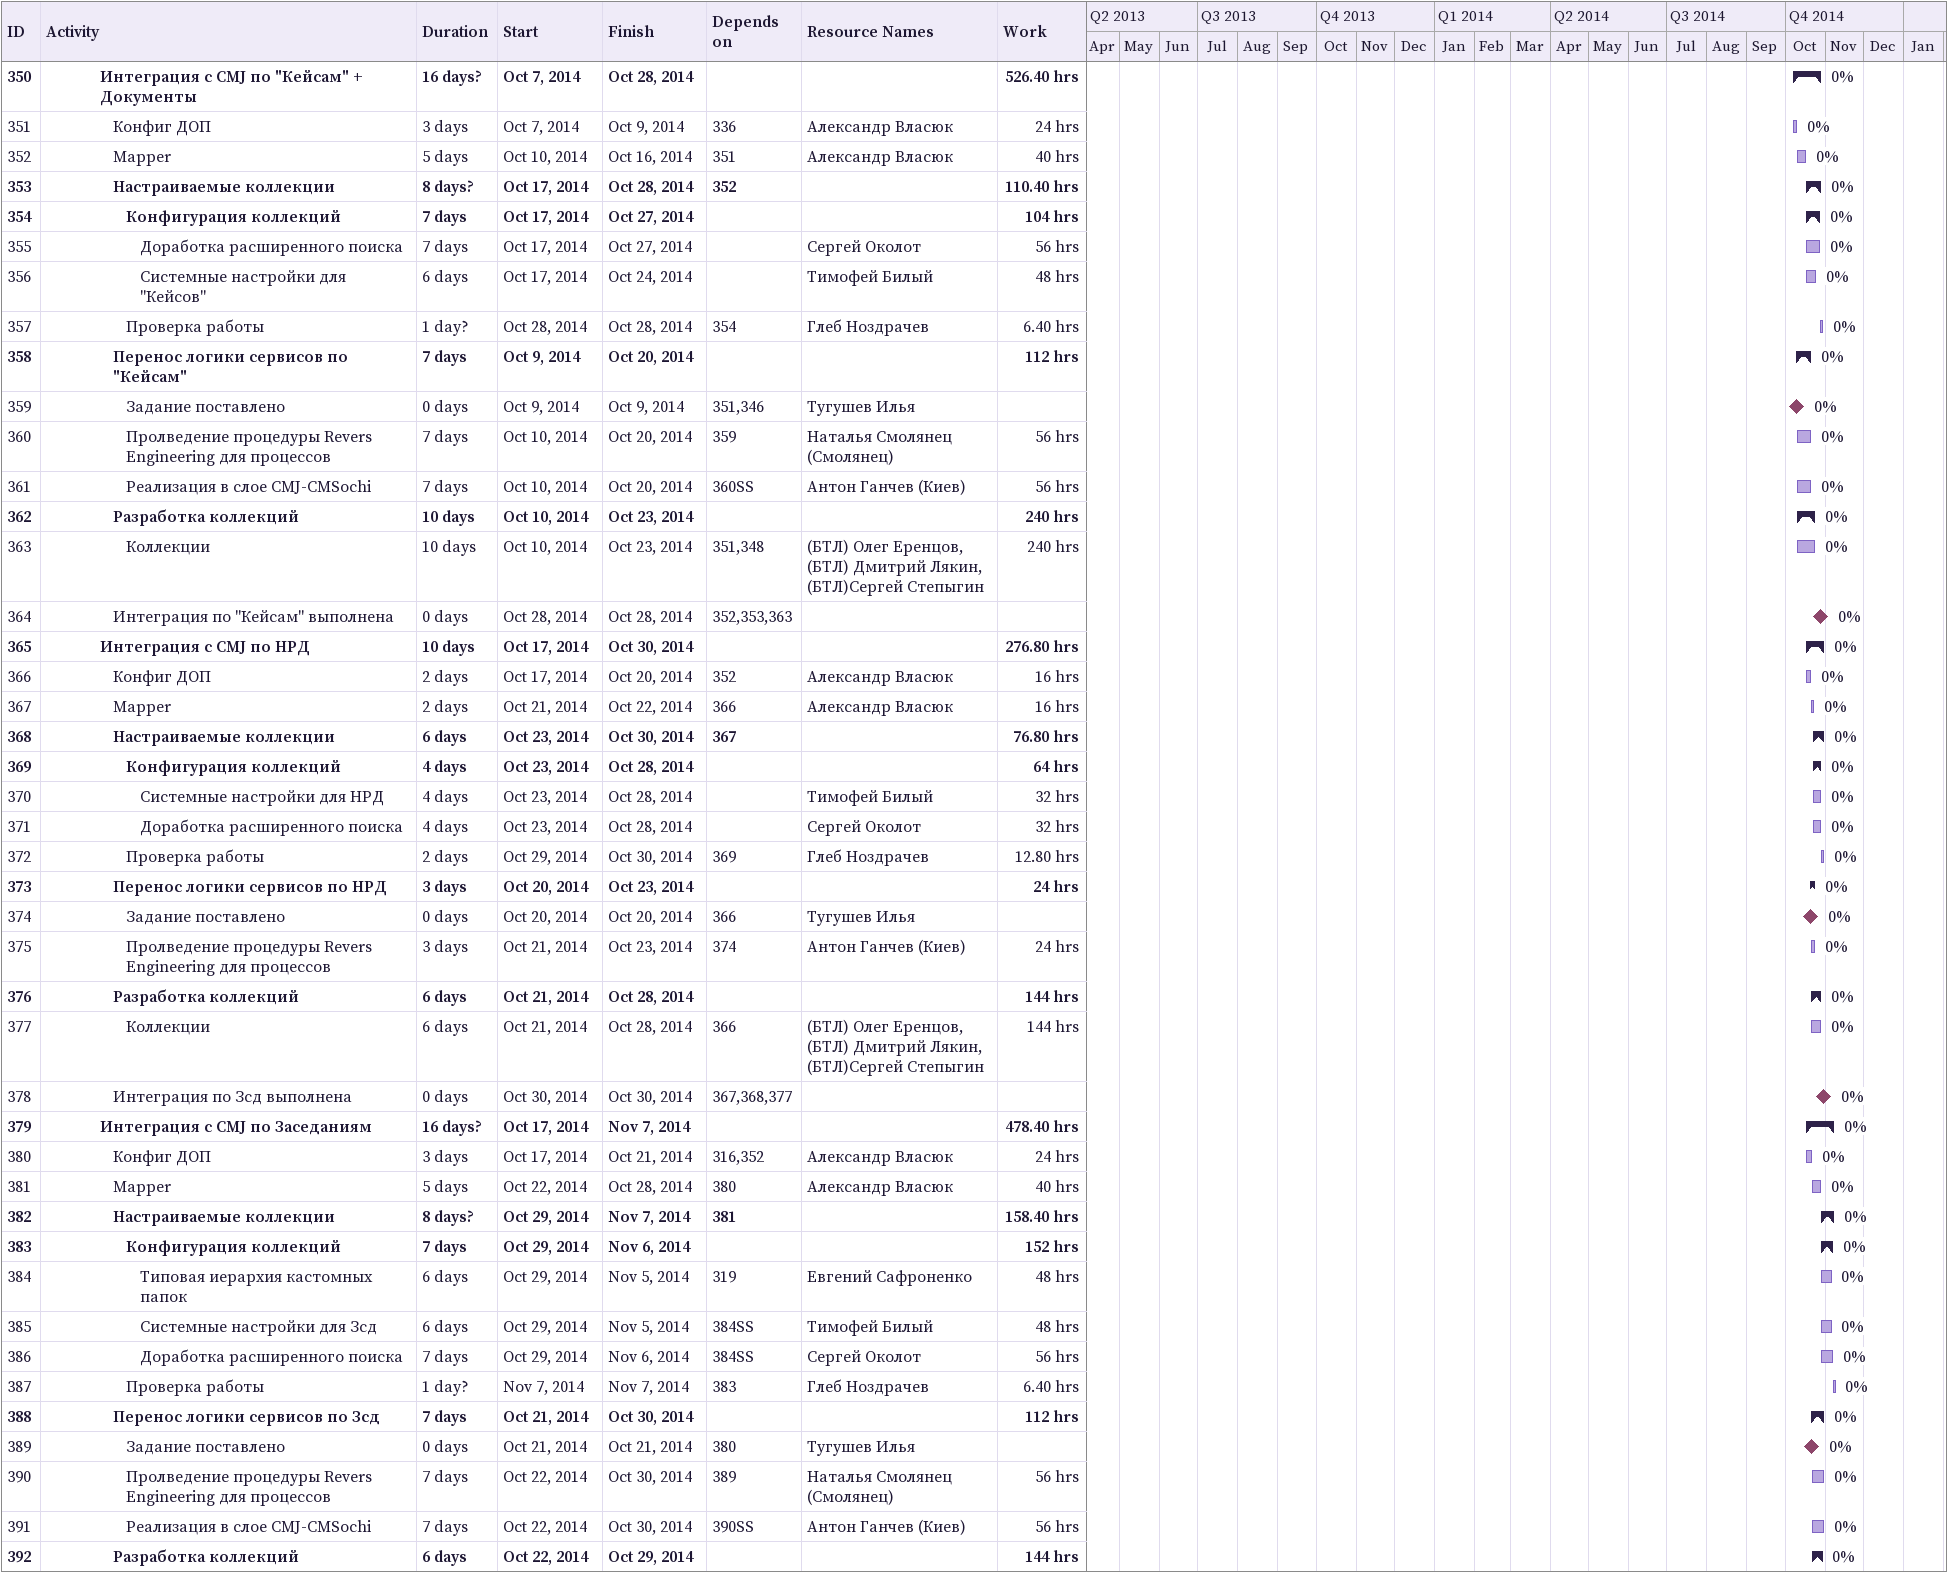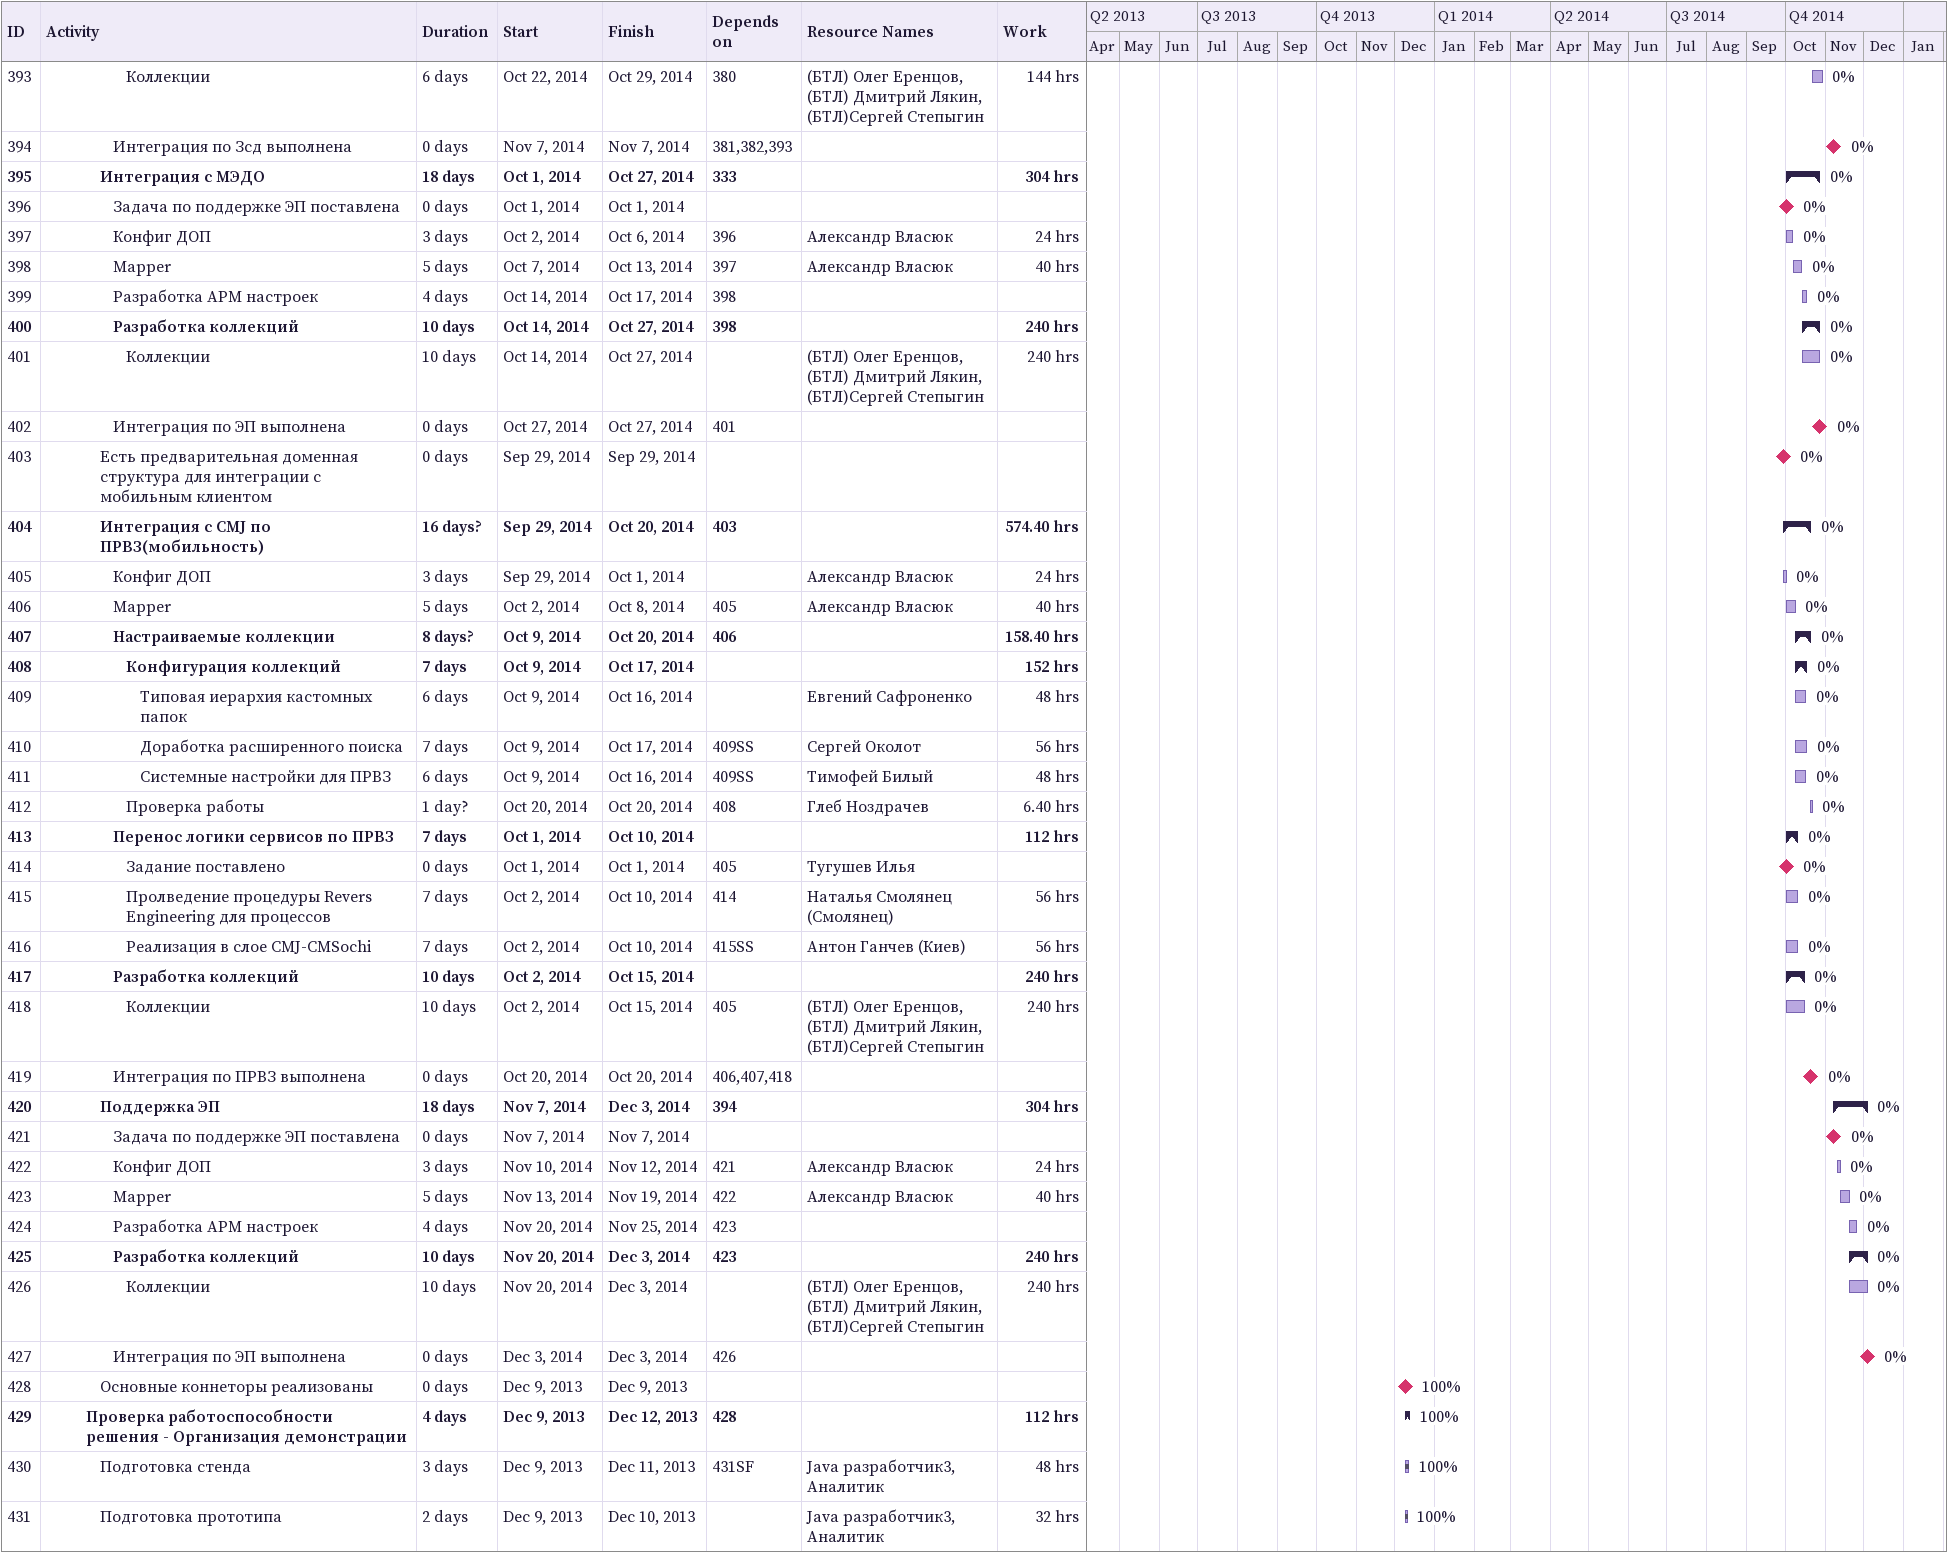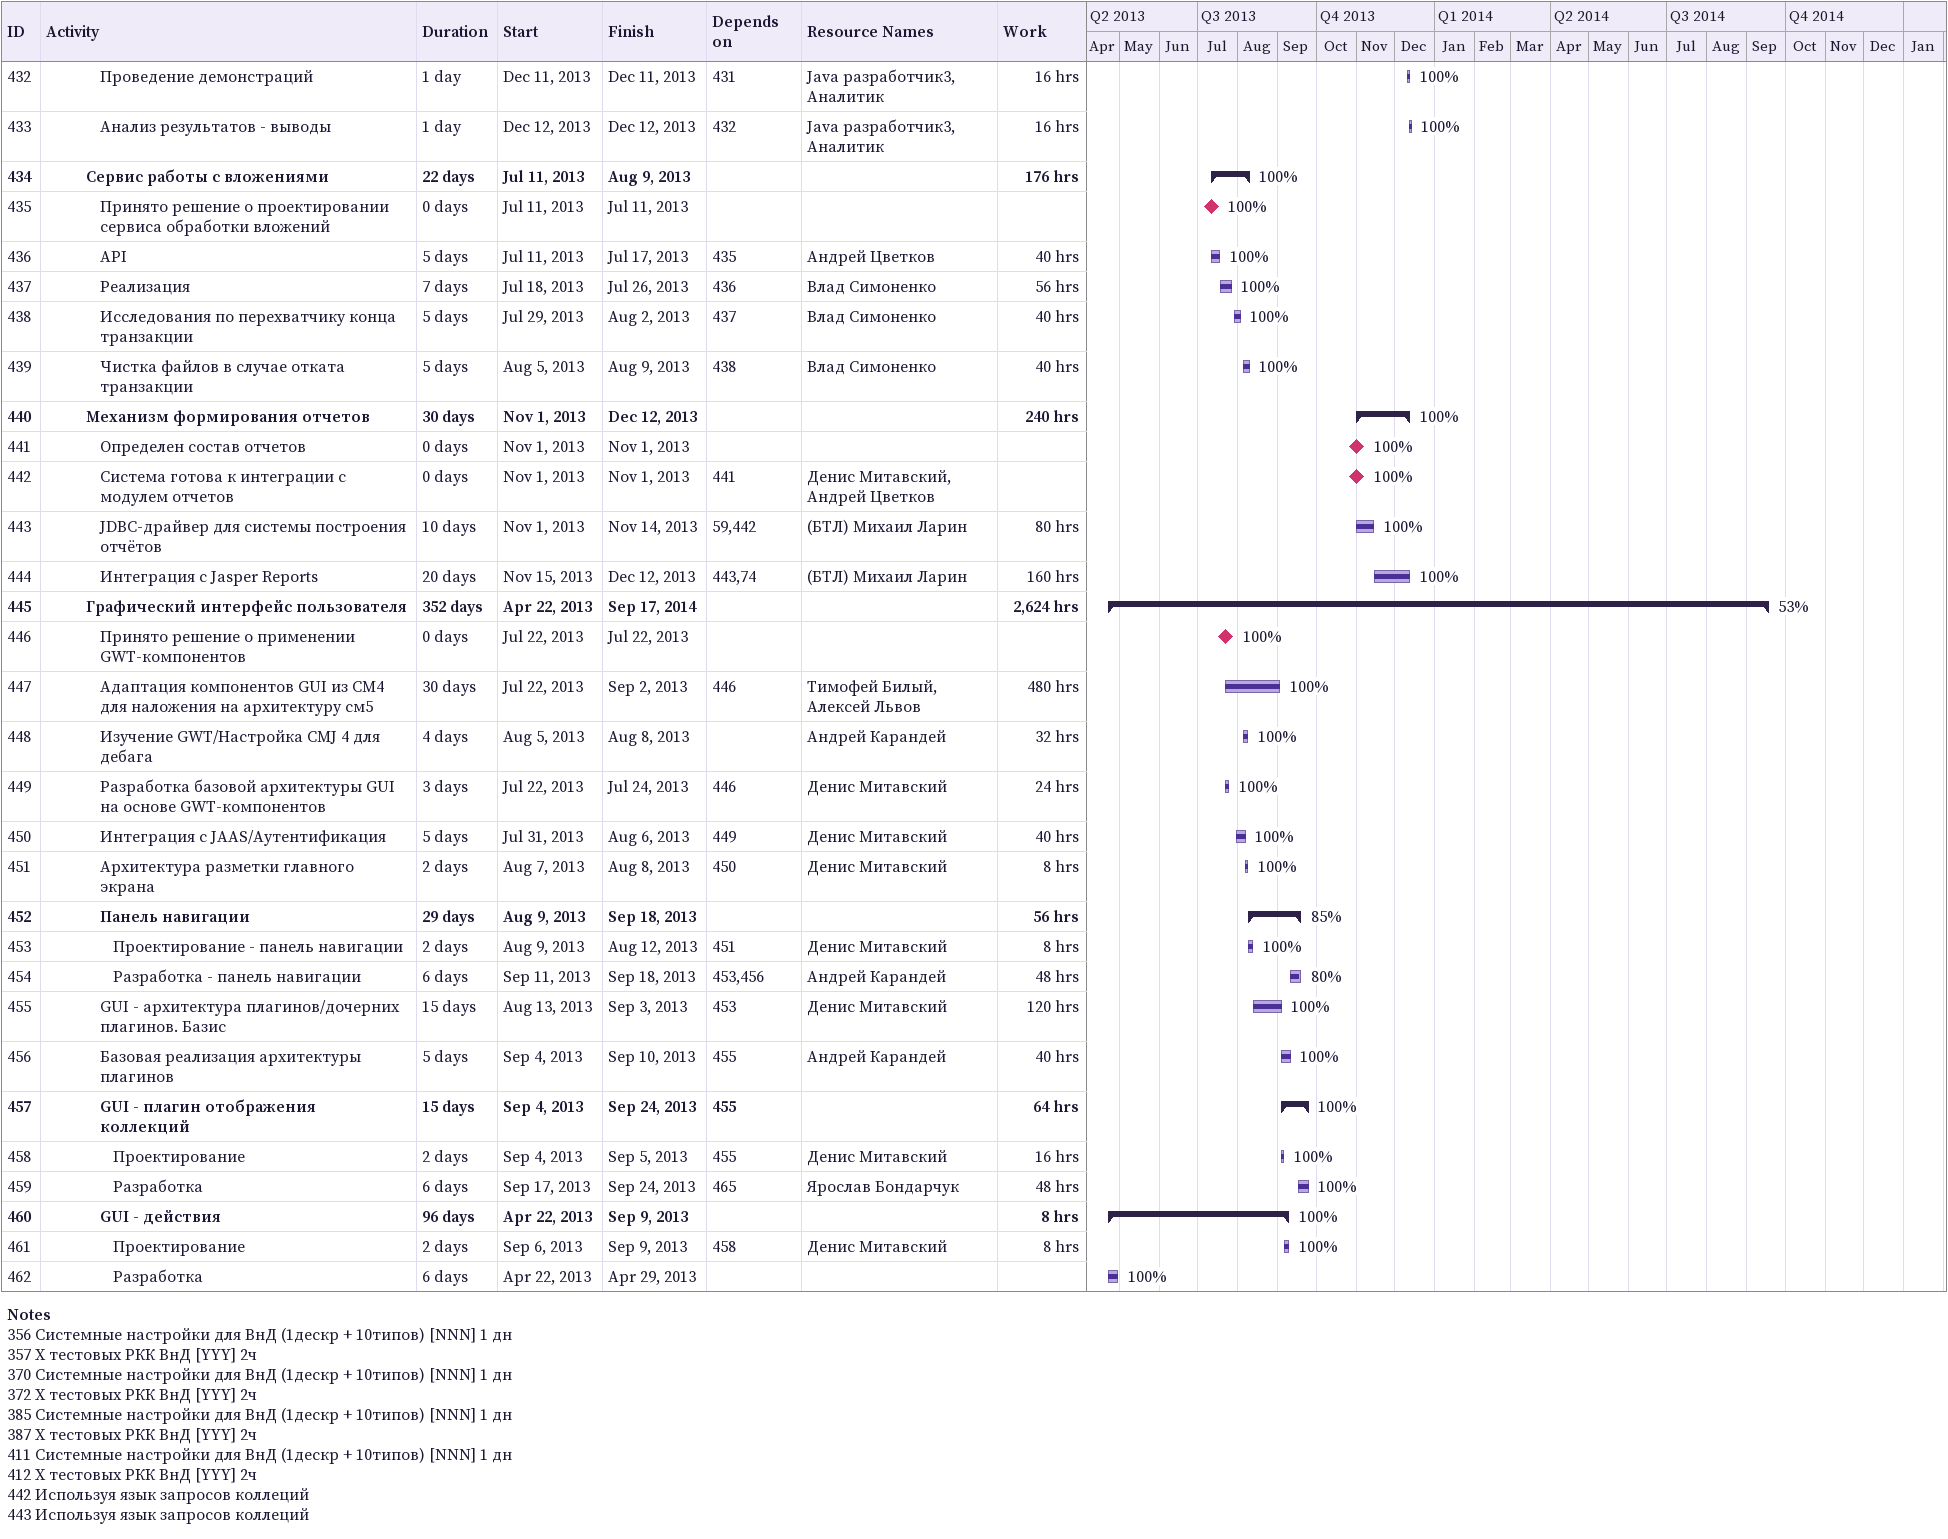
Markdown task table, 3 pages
| ID | Level | Task | Duration | Start | Finish | Predecessors | Resources | % complete | Work (h) |
|---|---|---|---|---|---|---|---|---|---|
| 350 | 5 | **Интеграция с CMJ по "Кейсам" + Документы** | 16d? | 2014-10-07 | 2014-10-28 |  |  | 0 | 526.40 |
| 351 | 6 | Конфиг ДОП | 3d | 2014-10-07 | 2014-10-09 | 336 | Александр Власюк | 0 | 24 |
| 352 | 6 | Mapper | 5d | 2014-10-10 | 2014-10-16 | 351 | Александр Власюк | 0 | 40 |
| 353 | 6 | **Настраиваемые коллекции** | 8d? | 2014-10-17 | 2014-10-28 | 352 |  | 0 | 110.40 |
| 354 | 7 | **Конфигурация коллекций** | 7d | 2014-10-17 | 2014-10-27 |  |  | 0 | 104 |
| 355 | 8 | Доработка расширенного поиска | 7d | 2014-10-17 | 2014-10-27 |  | Сергей Околот | 0 | 56 |
| 356 | 8 | Системные настройки для "Кейсов" | 6d | 2014-10-17 | 2014-10-24 |  | Тимофей Билый | 0 | 48 |
| 357 | 7 | Проверка работы | 1d? | 2014-10-28 | 2014-10-28 | 354 | Глеб Ноздрачев | 0 | 6.40 |
| 358 | 6 | **Перенос логики сервисов по "Кейсам"** | 7d | 2014-10-09 | 2014-10-20 |  |  | 0 | 112 |
| 359 | 7 | Задание поставлено | 0d | 2014-10-09 | 2014-10-09 | 351, 346 | Тугушев Илья | 0 |  |
| 360 | 7 | Пролведение процедуры Revers Engineering для процессов | 7d | 2014-10-10 | 2014-10-20 | 359 | Наталья Смолянец (Смолянец) | 0 | 56 |
| 361 | 7 | Реализация в слое CMJ-CMSochi | 7d | 2014-10-10 | 2014-10-20 | 360SS | Антон Ганчев (Киев) | 0 | 56 |
| 362 | 6 | **Разработка коллекций** | 10d | 2014-10-10 | 2014-10-23 |  |  | 0 | 240 |
| 363 | 7 | Коллекции | 10d | 2014-10-10 | 2014-10-23 | 351, 348 | (БТЛ) Олег Еренцов, (БТЛ) Дмитрий Лякин, (БТЛ)Сергей Степыгин | 0 | 240 |
| 364 | 6 | Интеграция по "Кейсам" выполнена | 0d | 2014-10-28 | 2014-10-28 | 352, 353, 363 |  | 0 |  |
| 365 | 5 | **Интеграция с CMJ по НРД** | 10d | 2014-10-17 | 2014-10-30 |  |  | 0 | 276.80 |
| 366 | 6 | Конфиг ДОП | 2d | 2014-10-17 | 2014-10-20 | 352 | Александр Власюк | 0 | 16 |
| 367 | 6 | Mapper | 2d | 2014-10-21 | 2014-10-22 | 366 | Александр Власюк | 0 | 16 |
| 368 | 6 | **Настраиваемые коллекции** | 6d | 2014-10-23 | 2014-10-30 | 367 |  | 0 | 76.80 |
| 369 | 7 | **Конфигурация коллекций** | 4d | 2014-10-23 | 2014-10-28 |  |  | 0 | 64 |
| 370 | 8 | Системные настройки для НРД | 4d | 2014-10-23 | 2014-10-28 |  | Тимофей Билый | 0 | 32 |
| 371 | 8 | Доработка расширенного поиска | 4d | 2014-10-23 | 2014-10-28 |  | Сергей Околот | 0 | 32 |
| 372 | 7 | Проверка работы | 2d | 2014-10-29 | 2014-10-30 | 369 | Глеб Ноздрачев | 0 | 12.80 |
| 373 | 6 | **Перенос логики сервисов по НРД** | 3d | 2014-10-20 | 2014-10-23 |  |  | 0 | 24 |
| 374 | 7 | Задание поставлено | 0d | 2014-10-20 | 2014-10-20 | 366 | Тугушев Илья | 0 |  |
| 375 | 7 | Пролведение процедуры Revers Engineering для процессов | 3d | 2014-10-21 | 2014-10-23 | 374 | Антон Ганчев (Киев) | 0 | 24 |
| 376 | 6 | **Разработка коллекций** | 6d | 2014-10-21 | 2014-10-28 |  |  | 0 | 144 |
| 377 | 7 | Коллекции | 6d | 2014-10-21 | 2014-10-28 | 366 | (БТЛ) Олег Еренцов, (БТЛ) Дмитрий Лякин, (БТЛ)Сергей Степыгин | 0 | 144 |
| 378 | 6 | Интеграция по Зсд выполнена | 0d | 2014-10-30 | 2014-10-30 | 367, 368, 377 |  | 0 |  |
| 379 | 5 | **Интеграция с CMJ по Заседаниям** | 16d? | 2014-10-17 | 2014-11-07 |  |  | 0 | 478.40 |
| 380 | 6 | Конфиг ДОП | 3d | 2014-10-17 | 2014-10-21 | 316, 352 | Александр Власюк | 0 | 24 |
| 381 | 6 | Mapper | 5d | 2014-10-22 | 2014-10-28 | 380 | Александр Власюк | 0 | 40 |
| 382 | 6 | **Настраиваемые коллекции** | 8d? | 2014-10-29 | 2014-11-07 | 381 |  | 0 | 158.40 |
| 383 | 7 | **Конфигурация коллекций** | 7d | 2014-10-29 | 2014-11-06 |  |  | 0 | 152 |
| 384 | 8 | Типовая иерархия кастомных папок | 6d | 2014-10-29 | 2014-11-05 | 319 | Евгений Сафроненко | 0 | 48 |
| 385 | 8 | Системные настройки для Зсд | 6d | 2014-10-29 | 2014-11-05 | 384SS | Тимофей Билый | 0 | 48 |
| 386 | 8 | Доработка расширенного поиска | 7d | 2014-10-29 | 2014-11-06 | 384SS | Сергей Околот | 0 | 56 |
| 387 | 7 | Проверка работы | 1d? | 2014-11-07 | 2014-11-07 | 383 | Глеб Ноздрачев | 0 | 6.40 |
| 388 | 6 | **Перенос логики сервисов по Зсд** | 7d | 2014-10-21 | 2014-10-30 |  |  | 0 | 112 |
| 389 | 7 | Задание поставлено | 0d | 2014-10-21 | 2014-10-21 | 380 | Тугушев Илья | 0 |  |
| 390 | 7 | Пролведение процедуры Revers Engineering для процессов | 7d | 2014-10-22 | 2014-10-30 | 389 | Наталья Смолянец (Смолянец) | 0 | 56 |
| 391 | 7 | Реализация в слое CMJ-CMSochi | 7d | 2014-10-22 | 2014-10-30 | 390SS | Антон Ганчев (Киев) | 0 | 56 |
| 392 | 6 | **Разработка коллекций** | 6d | 2014-10-22 | 2014-10-29 |  |  | 0 | 144 |
| 393 | 7 | Коллекции | 6d | 2014-10-22 | 2014-10-29 | 380 | (БТЛ) Олег Еренцов, (БТЛ) Дмитрий Лякин, (БТЛ)Сергей Степыгин | 0 | 144 |
| 394 | 6 | Интеграция по Зсд выполнена | 0d | 2014-11-07 | 2014-11-07 | 381, 382, 393 |  | 0 |  |
| 395 | 5 | **Интеграция с МЭДО** | 18d | 2014-10-01 | 2014-10-27 | 333 |  | 0 | 304 |
| 396 | 6 | Задача по поддержке ЭП поставлена | 0d | 2014-10-01 | 2014-10-01 |  |  | 0 |  |
| 397 | 6 | Конфиг ДОП | 3d | 2014-10-02 | 2014-10-06 | 396 | Александр Власюк | 0 | 24 |
| 398 | 6 | Mapper | 5d | 2014-10-07 | 2014-10-13 | 397 | Александр Власюк | 0 | 40 |
| 399 | 6 | Разработка АРМ настроек | 4d | 2014-10-14 | 2014-10-17 | 398 |  | 0 |  |
| 400 | 6 | **Разработка коллекций** | 10d | 2014-10-14 | 2014-10-27 | 398 |  | 0 | 240 |
| 401 | 7 | Коллекции | 10d | 2014-10-14 | 2014-10-27 |  | (БТЛ) Олег Еренцов, (БТЛ) Дмитрий Лякин, (БТЛ)Сергей Степыгин | 0 | 240 |
| 402 | 6 | Интеграция по ЭП выполнена | 0d | 2014-10-27 | 2014-10-27 | 401 |  | 0 |  |
| 403 | 5 | Есть предварительная доменная структура для интеграции с мобильным клиентом | 0d | 2014-09-29 | 2014-09-29 |  |  | 0 |  |
| 404 | 5 | **Интеграция с CMJ по ПРВЗ(мобильность)** | 16d? | 2014-09-29 | 2014-10-20 | 403 |  | 0 | 574.40 |
| 405 | 6 | Конфиг ДОП | 3d | 2014-09-29 | 2014-10-01 |  | Александр Власюк | 0 | 24 |
| 406 | 6 | Mapper | 5d | 2014-10-02 | 2014-10-08 | 405 | Александр Власюк | 0 | 40 |
| 407 | 6 | **Настраиваемые коллекции** | 8d? | 2014-10-09 | 2014-10-20 | 406 |  | 0 | 158.40 |
| 408 | 7 | **Конфигурация коллекций** | 7d | 2014-10-09 | 2014-10-17 |  |  | 0 | 152 |
| 409 | 8 | Типовая иерархия кастомных папок | 6d | 2014-10-09 | 2014-10-16 |  | Евгений Сафроненко | 0 | 48 |
| 410 | 8 | Доработка расширенного поиска | 7d | 2014-10-09 | 2014-10-17 | 409SS | Сергей Околот | 0 | 56 |
| 411 | 8 | Системные настройки для ПРВЗ | 6d | 2014-10-09 | 2014-10-16 | 409SS | Тимофей Билый | 0 | 48 |
| 412 | 7 | Проверка работы | 1d? | 2014-10-20 | 2014-10-20 | 408 | Глеб Ноздрачев | 0 | 6.40 |
| 413 | 6 | **Перенос логики сервисов по ПРВЗ** | 7d | 2014-10-01 | 2014-10-10 |  |  | 0 | 112 |
| 414 | 7 | Задание поставлено | 0d | 2014-10-01 | 2014-10-01 | 405 | Тугушев Илья | 0 |  |
| 415 | 7 | Пролведение процедуры Revers Engineering для процессов | 7d | 2014-10-02 | 2014-10-10 | 414 | Наталья Смолянец (Смолянец) | 0 | 56 |
| 416 | 7 | Реализация в слое CMJ-CMSochi | 7d | 2014-10-02 | 2014-10-10 | 415SS | Антон Ганчев (Киев) | 0 | 56 |
| 417 | 6 | **Разработка коллекций** | 10d | 2014-10-02 | 2014-10-15 |  |  | 0 | 240 |
| 418 | 7 | Коллекции | 10d | 2014-10-02 | 2014-10-15 | 405 | (БТЛ) Олег Еренцов, (БТЛ) Дмитрий Лякин, (БТЛ)Сергей Степыгин | 0 | 240 |
| 419 | 6 | Интеграция по ПРВЗ выполнена | 0d | 2014-10-20 | 2014-10-20 | 406, 407, 418 |  | 0 |  |
| 420 | 5 | **Поддержка ЭП** | 18d | 2014-11-07 | 2014-12-03 | 394 |  | 0 | 304 |
| 421 | 6 | Задача по поддержке ЭП поставлена | 0d | 2014-11-07 | 2014-11-07 |  |  | 0 |  |
| 422 | 6 | Конфиг ДОП | 3d | 2014-11-10 | 2014-11-12 | 421 | Александр Власюк | 0 | 24 |
| 423 | 6 | Mapper | 5d | 2014-11-13 | 2014-11-19 | 422 | Александр Власюк | 0 | 40 |
| 424 | 6 | Разработка АРМ настроек | 4d | 2014-11-20 | 2014-11-25 | 423 |  | 0 |  |
| 425 | 6 | **Разработка коллекций** | 10d | 2014-11-20 | 2014-12-03 | 423 |  | 0 | 240 |
| 426 | 7 | Коллекции | 10d | 2014-11-20 | 2014-12-03 |  | (БТЛ) Олег Еренцов, (БТЛ) Дмитрий Лякин, (БТЛ)Сергей Степыгин | 0 | 240 |
| 427 | 6 | Интеграция по ЭП выполнена | 0d | 2014-12-03 | 2014-12-03 | 426 |  | 0 |  |
| 428 | 5 | Основные коннеторы реализованы | 0d | 2013-12-09 | 2013-12-09 |  |  | 100 |  |
| 429 | 4 | **Проверка работоспособности решения - Организация демонстрации** | 4d | 2013-12-09 | 2013-12-12 | 428 |  | 100 | 112 |
| 430 | 5 | Подготовка стенда | 3d | 2013-12-09 | 2013-12-11 | 431SF | Java разработчик3, Аналитик | 100 | 48 |
| 431 | 5 | Подготовка прототипа | 2d | 2013-12-09 | 2013-12-10 |  | Java разработчик3, Аналитик | 100 | 32 |
| 432 | 5 | Проведение демонстраций | 1d | 2013-12-11 | 2013-12-11 | 431 | Java разработчик3, Аналитик | 100 | 16 |
| 433 | 5 | Анализ результатов - выводы | 1d | 2013-12-12 | 2013-12-12 | 432 | Java разработчик3, Аналитик | 100 | 16 |
| 434 | 4 | **Сервис работы с вложениями** | 22d | 2013-07-11 | 2013-08-09 |  |  | 100 | 176 |
| 435 | 5 | Принято решение о проектировании сервиса обработки вложений | 0d | 2013-07-11 | 2013-07-11 |  |  | 100 |  |
| 436 | 5 | API | 5d | 2013-07-11 | 2013-07-17 | 435 | Андрей Цветков | 100 | 40 |
| 437 | 5 | Реализация | 7d | 2013-07-18 | 2013-07-26 | 436 | Влад Симоненко | 100 | 56 |
| 438 | 5 | Исследования по перехватчику конца транзакции | 5d | 2013-07-29 | 2013-08-02 | 437 | Влад Симоненко | 100 | 40 |
| 439 | 5 | Чистка файлов в случае отката транзакции | 5d | 2013-08-05 | 2013-08-09 | 438 | Влад Симоненко | 100 | 40 |
| 440 | 4 | **Механизм формирования отчетов** | 30d | 2013-11-01 | 2013-12-12 |  |  | 100 | 240 |
| 441 | 5 | Определен состав отчетов | 0d | 2013-11-01 | 2013-11-01 |  |  | 100 |  |
| 442 | 5 | Система готова к интеграции с модулем отчетов | 0d | 2013-11-01 | 2013-11-01 | 441 | Денис Митавский, Андрей Цветков | 100 |  |
| 443 | 5 | JDBC-драйвер для системы построения отчётов | 10d | 2013-11-01 | 2013-11-14 | 59, 442 | (БТЛ) Михаил Ларин | 100 | 80 |
| 444 | 5 | Интеграция с Jasper Reports | 20d | 2013-11-15 | 2013-12-12 | 443, 74 | (БТЛ) Михаил Ларин | 100 | 160 |
| 445 | 4 | **Графический интерфейс пользователя** | 352d | 2013-04-22 | 2014-09-17 |  |  | 53 | 2624 |
| 446 | 5 | Принято решение о применении GWT-компонентов | 0d | 2013-07-22 | 2013-07-22 |  |  | 100 |  |
| 447 | 5 | Адаптация компонентов GUI из СМ4 для наложения на архитектуру см5 | 30d | 2013-07-22 | 2013-09-02 | 446 | Тимофей Билый, Алексей Львов | 100 | 480 |
| 448 | 5 | Изучение GWT/Настройка CMJ 4 для дебага | 4d | 2013-08-05 | 2013-08-08 |  | Андрей Карандей | 100 | 32 |
| 449 | 5 | Разработка базовой архитектуры GUI на основе GWT-компонентов | 3d | 2013-07-22 | 2013-07-24 | 446 | Денис Митавский | 100 | 24 |
| 450 | 5 | Интеграция с JAAS/Аутентификация | 5d | 2013-07-31 | 2013-08-06 | 449 | Денис Митавский | 100 | 40 |
| 451 | 5 | Архитектура разметки главного экрана | 2d | 2013-08-07 | 2013-08-08 | 450 | Денис Митавский | 100 | 8 |
| 452 | 5 | **Панель навигации** | 29d | 2013-08-09 | 2013-09-18 |  |  | 85 | 56 |
| 453 | 6 | Проектирование - панель навигации | 2d | 2013-08-09 | 2013-08-12 | 451 | Денис Митавский | 100 | 8 |
| 454 | 6 | Разработка - панель навигации | 6d | 2013-09-11 | 2013-09-18 | 453, 456 | Андрей Карандей | 80 | 48 |
| 455 | 5 | GUI - архитектура плагинов/дочерних плагинов. Базис | 15d | 2013-08-13 | 2013-09-03 | 453 | Денис Митавский | 100 | 120 |
| 456 | 5 | Базовая реализация архитектуры плагинов | 5d | 2013-09-04 | 2013-09-10 | 455 | Андрей Карандей | 100 | 40 |
| 457 | 5 | **GUI - плагин отображения коллекций** | 15d | 2013-09-04 | 2013-09-24 | 455 |  | 100 | 64 |
| 458 | 6 | Проектирование | 2d | 2013-09-04 | 2013-09-05 | 455 | Денис Митавский | 100 | 16 |
| 459 | 6 | Разработка | 6d | 2013-09-17 | 2013-09-24 | 465 | Ярослав Бондарчук | 100 | 48 |
| 460 | 5 | **GUI - действия** | 96d | 2013-04-22 | 2013-09-09 |  |  | 100 | 8 |
| 461 | 6 | Проектирование | 2d | 2013-09-06 | 2013-09-09 | 458 | Денис Митавский | 100 | 8 |
| 462 | 6 | Разработка | 6d | 2013-04-22 | 2013-04-29 |  |  | 100 |  |

Notes
- 356: Системные настройки для ВнД (1дескр + 10типов) [NNN] 1 дн
- 357: Х тестовых РКК ВнД [YYY] 2ч
- 370: Системные настройки для ВнД (1дескр + 10типов) [NNN] 1 дн
- 372: Х тестовых РКК ВнД [YYY] 2ч
- 385: Системные настройки для ВнД (1дескр + 10типов) [NNN] 1 дн
- 387: Х тестовых РКК ВнД [YYY] 2ч
- 411: Системные настройки для ВнД (1дескр + 10типов) [NNN] 1 дн
- 412: Х тестовых РКК ВнД [YYY] 2ч
- 442: Используя язык запросов коллеций
- 443: Используя язык запросов коллеций
